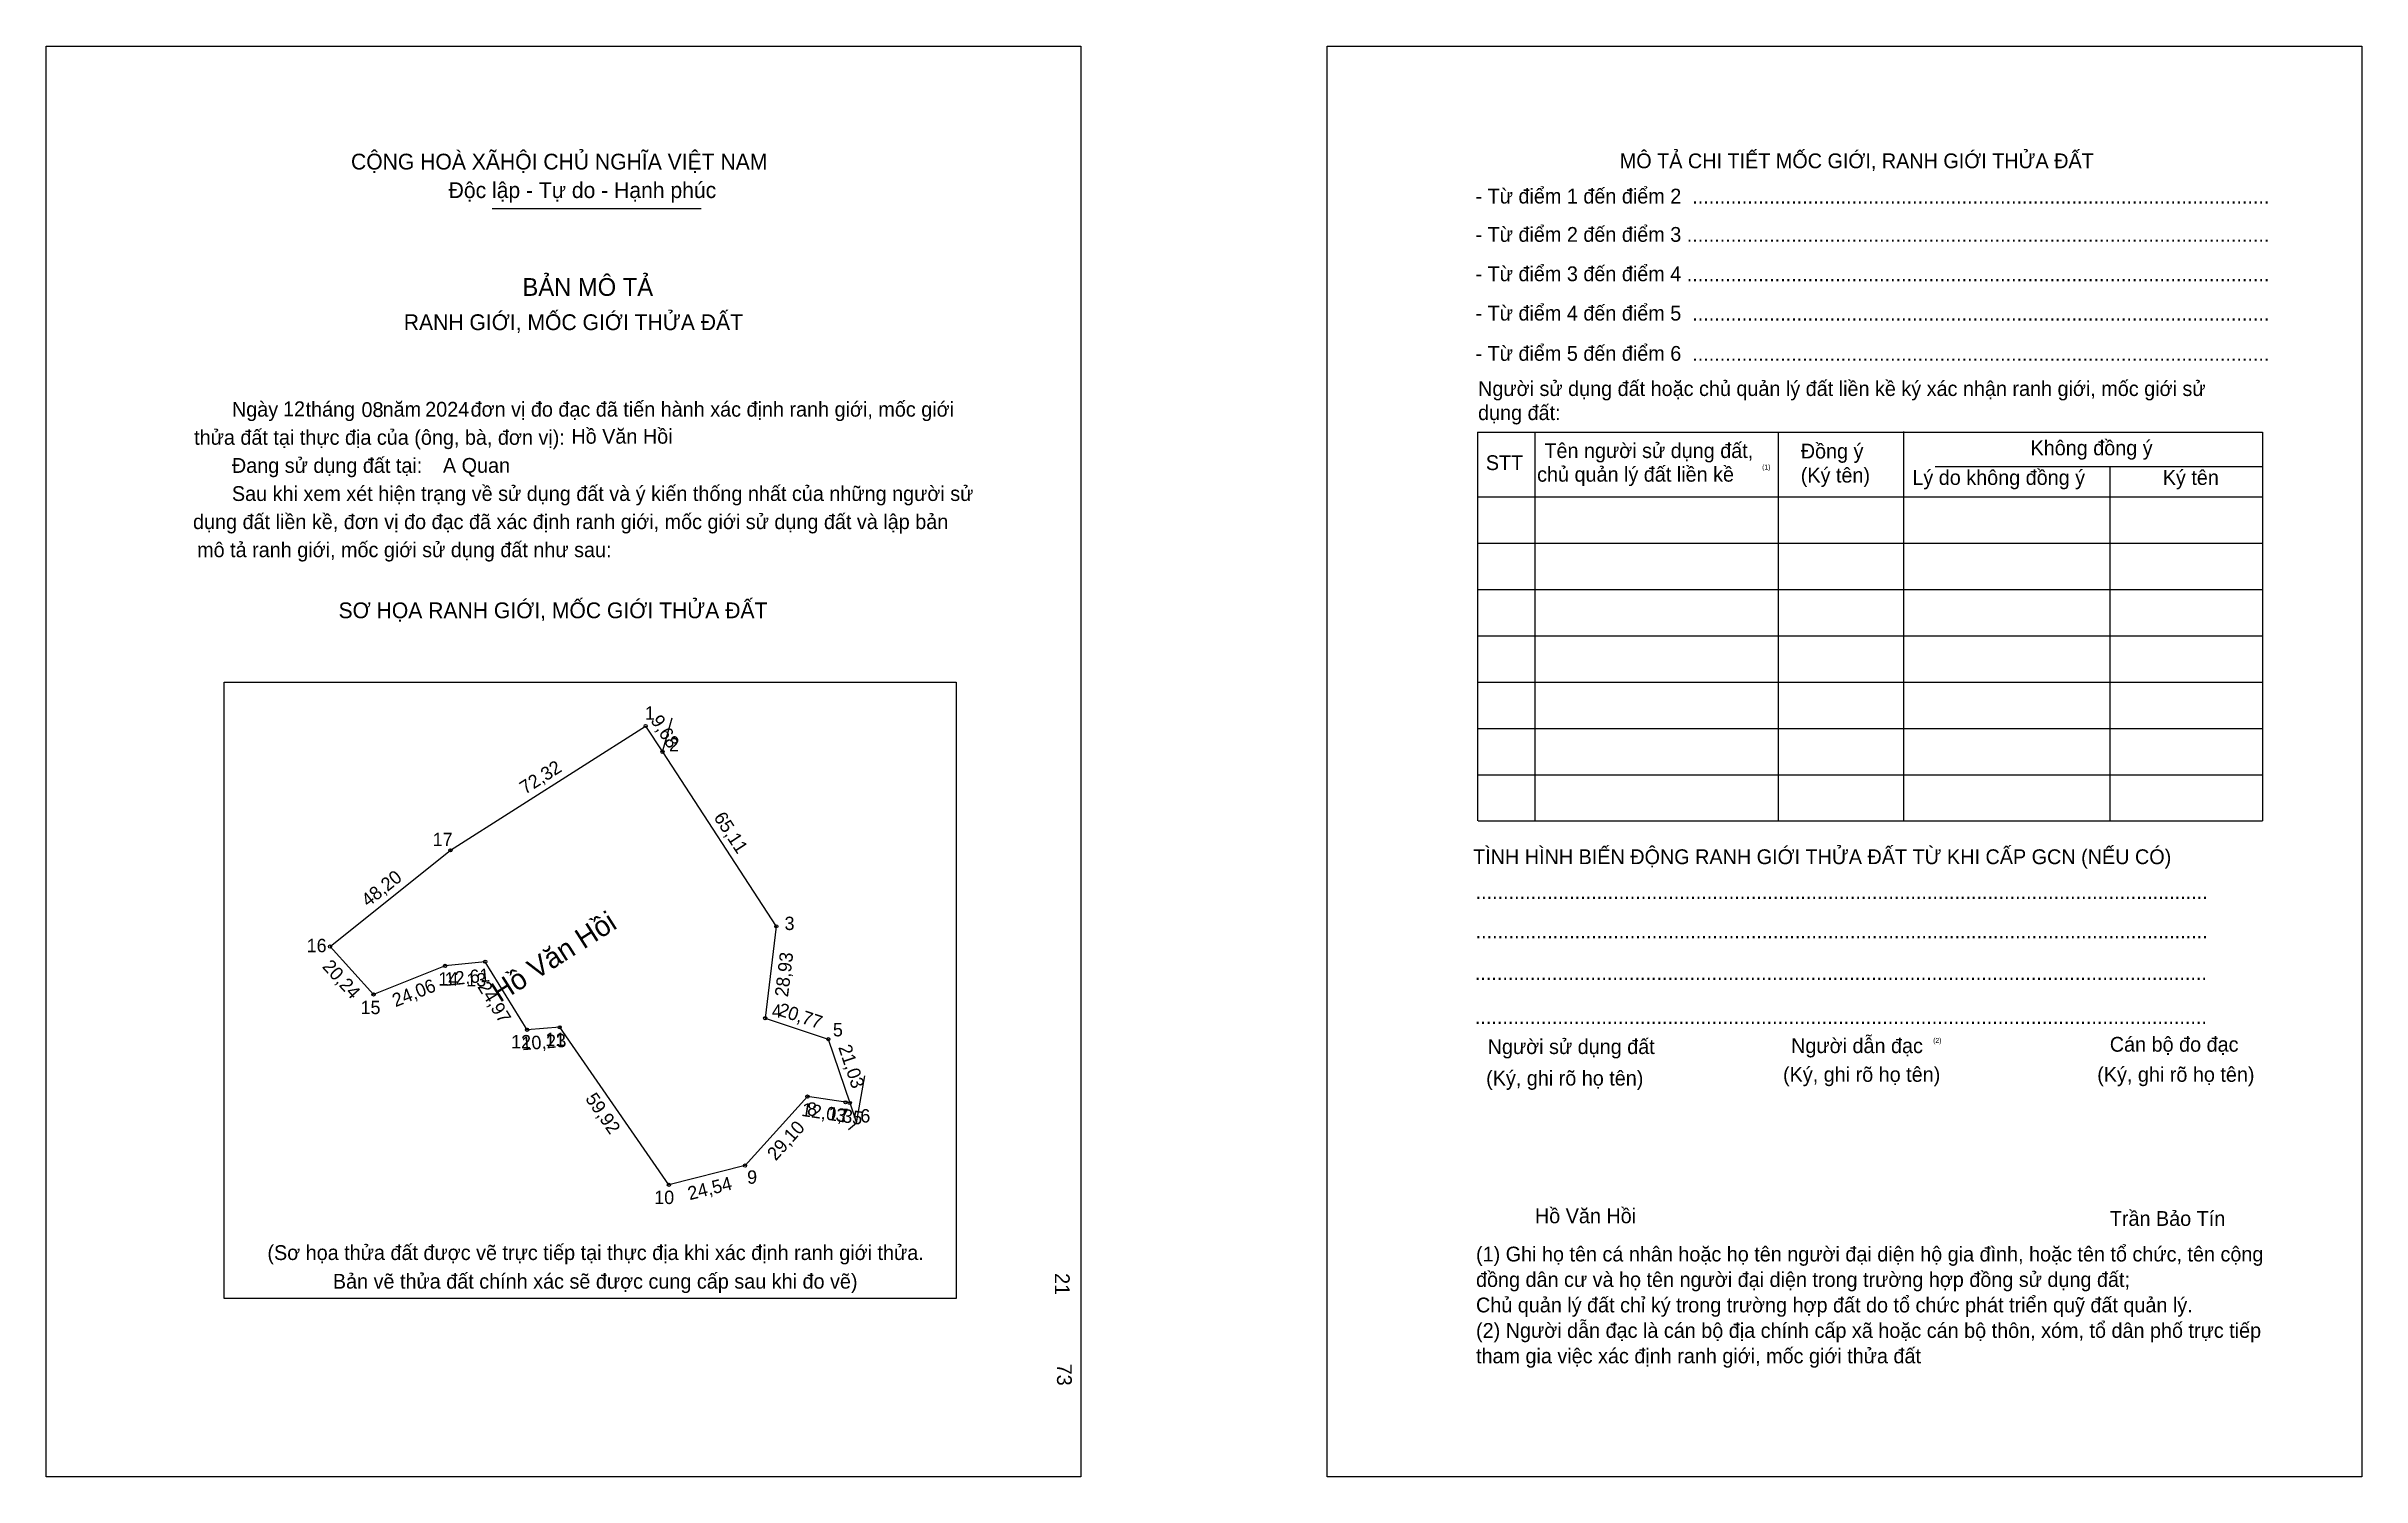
# Model space of a CAD drawing. Extents: x 547273 to 547997, y 1820719 to 1821166.
import ezdxf

# ---------------------------------------------------------------- set-up
doc = ezdxf.new("R2010")
doc.units = 0
for name, color, linetype in [('bmtKhungInTrang1', 7, 'Continuous'), ('bmtKhungInTrang2', 7, 'Continuous'), ('bmtNoiDung', 7, 'Continuous'), ('bmtTemplate', 7, 'Continuous'), ('CanhThua', 7, 'Continuous'), ('ChieuDaiCanhThua', 7, 'Continuous'), ('MocDinhThua', 7, 'Continuous'), ('RauThua', 7, 'Continuous'), ('SoHieuDinhThua', 7, 'Continuous'), ('TenChuSuDung', 7, 'Continuous')]:
    doc.layers.add(name, color=color, linetype=linetype)

msp = doc.modelspace()

# ---------------------------------------------------------------- linework, layer by layer
at = {"layer": 'bmtKhungInTrang1'}
msp.add_lwpolyline([(547272.99, 1821166.06), (547596.32, 1821166.06), (547596.32, 1820718.86), (547272.99, 1820718.86)], close=True, dxfattribs=at)
at = {"layer": 'bmtKhungInTrang2'}
msp.add_lwpolyline([(547673.42, 1821166.06), (547996.75, 1821166.06), (547996.75, 1820718.86), (547673.42, 1820718.86)], close=True, dxfattribs=at)
at = {"layer": 'bmtTemplate'}
for p, q in [((547412.32, 1821115.38), (547477.71, 1821115.38)), ((547738.28, 1821045.44), (547738.28, 1820923.87)), ((547814.34, 1821045.44), (547814.34, 1820923.87)), ((547853.47, 1821045.58), (547853.47, 1820923.87)), ((547965.79, 1821045.44), (547965.79, 1820923.87)), ((547863.4, 1821034.73), (547965.79, 1821034.73)), ((547720.55, 1821025.18), (547965.79, 1821025.18)), ((547720.55, 1821010.7), (547965.79, 1821010.7)), ((547720.55, 1820996.23), (547965.79, 1820996.23)), ((547720.55, 1820981.76), (547965.79, 1820981.76)), ((547720.55, 1820967.28), (547965.79, 1820967.28)), ((547720.55, 1820952.81), (547965.79, 1820952.81)), ((547720.55, 1820938.34), (547965.79, 1820938.34)), ((547720.55, 1820923.87), (547965.79, 1820923.87))]:
    msp.add_line(p, q, dxfattribs=at)
for points in [[(547720.39, 1821045.44), (547965.79, 1821045.44)], [(547720.39, 1821045.44), (547720.39, 1820923.87)], [(547918.06, 1821034.58), (547918.06, 1820923.87)]]:
    msp.add_lwpolyline(points, dxfattribs=at)
msp.add_lwpolyline([(547328.62, 1820774.55), (547328.62, 1820967.27), (547557.4, 1820967.27), (547557.4, 1820774.55)], close=True, dxfattribs=at)
at = {"layer": 'CanhThua'}
for p, q in [((547399.32, 1820914.7), (547460.33, 1820953.55)), ((547460.33, 1820953.55), (547465.61, 1820945.44)), ((547465.61, 1820945.44), (547501.18, 1820890.91)), ((547361.67, 1820884.6), (547399.32, 1820914.7)), ((547501.18, 1820890.91), (547497.72, 1820862.19)), ((547375.3, 1820869.64), (547361.67, 1820884.6)), ((547397.65, 1820878.56), (547375.3, 1820869.64)), ((547410.19, 1820879.86), (547397.65, 1820878.56)), ((547423.27, 1820858.58), (547410.19, 1820879.86)), ((547433.47, 1820859.36), (547423.27, 1820858.58)), ((547467.61, 1820810.11), (547433.47, 1820859.36)), ((547497.72, 1820862.19), (547517.44, 1820855.65)), ((547517.44, 1820855.65), (547524.15, 1820835.71)), ((547510.91, 1820837.71), (547491.4, 1820816.12)), ((547522.81, 1820835.91), (547510.91, 1820837.71)), ((547524.15, 1820835.71), (547522.81, 1820835.91)), ((547491.4, 1820816.12), (547467.61, 1820810.11))]:
    msp.add_line(p, q, dxfattribs=at)
at = {"layer": 'MocDinhThua'}
for centre in [(547460.33, 1820953.55), (547465.61, 1820945.44), (547399.32, 1820914.7), (547361.67, 1820884.6), (547501.18, 1820890.91), (547397.65, 1820878.56), (547410.19, 1820879.86), (547375.3, 1820869.64), (547423.27, 1820858.58), (547433.47, 1820859.36), (547497.72, 1820862.19), (547517.44, 1820855.65), (547510.91, 1820837.71), (547522.81, 1820835.91), (547524.15, 1820835.71), (547491.4, 1820816.12), (547467.61, 1820810.11)]:
    msp.add_circle(centre, 0.502, dxfattribs=at)
at = {"layer": 'RauThua'}
for p, q in [((547465.61, 1820945.44), (547468.6, 1820956.16)), ((547526.22, 1820829.54), (547528.85, 1820844.21)), ((547524.15, 1820835.71), (547526.22, 1820829.54)), ((547524.15, 1820835.71), (547526.22, 1820829.54)), ((547523.73, 1820827.4), (547526.22, 1820829.54))]:
    msp.add_line(p, q, dxfattribs=at)

# ---------------------------------------------------------------- texts
at = {"layer": 'bmtNoiDung'}
for s, p in [('12', (547346.98, 1821050.42)), ('08', (547371.51, 1821050.16)), ('2024', (547391.42, 1821050.27)), ('Hồ Văn Hồi', (547437.12, 1821041.82)), ('A Quan', (547396.98, 1821032.72)), ('Hồ Văn Hồi', (547738.3, 1820798.11))]:
    msp.add_text(s, height=4.626, dxfattribs=at).set_placement(p)
for s, p in [('21', (547588.26, 1820782.51)), ('73', (547588.92, 1820754.2))]:
    msp.add_text(s, height=4.626, rotation=270, dxfattribs=at).set_placement(p)
at = {"layer": 'bmtTemplate'}
for s, height, p in [('CỘNG HOÀ XÃHỘI CHỦ NGHĨA VIỆT NAM', 4.9346, (547368.23, 1821127.54)), ('MÔ TẢ CHI TIẾT MỐC GIỚI, RANH GIỚI THỬA ĐẤT', 4.6244, (547764.84, 1821127.94)), ('Độc lập - Tự do - Hạnh phúc', 4.9346, (547398.75, 1821118.62)), ('- Từ điểm 1 đến điểm 2  .........................................................................................................', 4.62444, (547719.76, 1821116.91)), ('- Từ điểm 2 đến điểm 3 ..........................................................................................................', 4.62444, (547719.76, 1821104.93)), ('BẢN MÔ TẢ', 5.551, (547421.84, 1821088.04)), ('- Từ điểm 3 đến điểm 4 ..........................................................................................................', 4.62444, (547719.76, 1821092.62)), ('RANH GIỚI, MỐC GIỚI THỬA ĐẤT', 4.9346, (547384.73, 1821077.33)), ('- Từ điểm 4 đến điểm 5  .........................................................................................................', 4.62444, (547719.76, 1821080.32)), ('- Từ điểm 5 đến điểm 6  .........................................................................................................', 4.62444, (547719.76, 1821067.73)), ('Người sử dụng đất hoặc chủ quản lý đất liền kề ký xác nhận ranh giới, mốc giới sử', 4.6244, (547720.55, 1821056.73)), ('Ngày     tháng     năm         đơn vị đo đạc đã tiến hành xác định ranh giới, mốc giới ', 4.6262, (547331.01, 1821050.27)), ('dụng đất:', 4.624, (547720.55, 1821049.2)), ('thửa đất tại thực địa của (ông, bà, đơn vị):', 4.6262, (547319.21, 1821041.48)), ('Đang sử dụng đất tại:', 4.6262, (547331.01, 1821032.7)), ('STT', 4.624, (547722.97, 1821033.57)), ('Tên người sử dụng đất,', 4.6244, (547741.27, 1821037.34)), ('Đồng ý', 4.624, (547821.41, 1821037.19)), ('Không đồng ý', 4.6244, (547893.23, 1821038.2)), ('chủ quản lý đất liền kề', 4.6244, (547739, 1821029.94)), ('(1)', 1.542, (547809.33, 1821033.74)), ('(Ký tên)', 4.624, (547821.41, 1821029.67)), ('Lý do không đồng ý', 4.6244, (547856.3, 1821028.94)), ('Ký tên', 4.624, (547934.56, 1821028.94)), ('Sau khi xem xét hiện trạng về sử dụng đất và ý kiến thống nhất của những người sử ', 4.6262, (547331.01, 1821023.91)), ('dụng đất liền kề, đơn vị đo đạc đã xác định ranh giới, mốc giới sử dụng đất và lập bản', 4.6262, (547318.86, 1821015.12)), ('mô tả ranh giới, mốc giới sử dụng đất như sau:', 4.6262, (547320.14, 1821006.34)), ('SƠ HỌA RANH GIỚI, MỐC GIỚI THỬA ĐẤT', 4.9346, (547364.34, 1820987.25)), ('TÌNH HÌNH BIẾN ĐỘNG RANH GIỚI THỬA ĐẤT TỪ KHI CẤP GCN (NẾU CÓ)', 4.6244, (547718.99, 1820910.37)), ('.....................................................................................................................................', 4.63138, (547719.76, 1820899.49)), ('.....................................................................................................................................', 4.63138, (547719.76, 1820887.18)), ('.....................................................................................................................................', 4.63138, (547719.53, 1820874.16)), ('.....................................................................................................................................', 4.63138, (547719.53, 1820860.41)), ('Người sử dụng đất', 4.6244, (547723.54, 1820851)), ('Người dẫn đạc', 4.6244, (547818.39, 1820851.29)), ('(2)', 1.542, (547862.8, 1820854.48)), ('Cán bộ đo đạc', 4.6244, (547918.01, 1820851.73)), ('(Ký, ghi rõ họ tên)', 4.6244, (547723.06, 1820841.16)), ('(Ký, ghi rõ họ tên)', 4.6244, (547815.87, 1820842.32)), ('(Ký, ghi rõ họ tên)', 4.6244, (547914.08, 1820842.32)), ('Trần Bảo Tín', 4.6244, (547918.01, 1820797.28)), ('(Sơ họa thửa đất được vẽ trực tiếp tại thực địa khi xác định ranh giới thửa.', 4.6262, (547342.11, 1820786.6)), ('(1) Ghi họ tên cá nhân hoặc họ tên người đại diện hộ gia đình, hoặc tên tổ chức, tên cộng', 4.6244, (547719.9, 1820786.15)), ('Bản vẽ thửa đất chính xác sẽ được cung cấp sau khi đo vẽ)', 4.6262, (547362.57, 1820777.65)), ('đồng dân cư và họ tên người đại diện trong trường hợp đồng sử dụng đất;', 4.6244, (547719.9, 1820778.19)), ('Chủ quản lý đất chỉ ký trong trường hợp đất do tổ chức phát triển quỹ đất quản lý.', 4.6244, (547719.9, 1820770.23)), ('(2) Người dẫn đạc là cán bộ địa chính cấp xã hoặc cán bộ thôn, xóm, tổ dân phố trực tiếp', 4.6244, (547719.9, 1820762.27)), ('tham gia việc xác định ranh giới, mốc giới thửa đất', 4.6244, (547719.9, 1820754.31))]:
    msp.add_text(s, height=height, dxfattribs=at).set_placement(p)
at = {"layer": 'ChieuDaiCanhThua'}
for s, rotation, p in [('9,68', 303.11522, (547461.69, 1820955.28)), ('72,32', 32.48857, (547422.67, 1820932.05)), ('65,11', 303.11256, (547481.45, 1820924.98)), ('48,20', 38.63994, (547373.6, 1820896.81)), ('20,24', 312.33216, (547359.03, 1820878.19)), ('12,61', 5.91175, (547397.84, 1820872.27)), ('28,93', 83.14323, (547504.82, 1820868.68)), ('24,06', 21.751, (547382.14, 1820865.62)), ('24,97', 301.57834, (547407.64, 1820872.04)), ('20,77', 341.64356, (547501.43, 1820863.16)), ('10,23', 4.38926, (547421.7, 1820852.17)), ('21,03', 288.59344, (547520.49, 1820853.14)), ('59,92', 304.72702, (547441.31, 1820837.04)), ('12,03', 351.39248, (547508.83, 1820831.69)), ('1,35', 351.4148, (547517.04, 1820830.44)), ('29,10', 47.89877, (547501, 1820817.4)), ('24,54', 14.16875, (547474.1, 1820805.29))]:
    msp.add_text(s, height=4.179, rotation=rotation, dxfattribs=at).set_placement(p)
at = {"layer": 'SoHieuDinhThua'}
for s, height, p in [('1', 4.18, (547460.12, 1820955.54)), ('2', 4.18, (547467.65, 1820945.64)), ('17', 4.179, (547393.78, 1820916.01)), ('3', 4.18, (547503.76, 1820889.77)), ('16', 4.179, (547354.39, 1820882.84)), ('14', 4.179, (547395.54, 1820872.41)), ('13', 4.179, (547404.3, 1820872.14)), ('15', 4.179, (547371.23, 1820863.48)), ('4', 4.18, (547499.77, 1820862.34)), ('12', 4.179, (547418.28, 1820852.77)), ('11', 4.179, (547428.97, 1820853.5)), ('5', 4.18, (547518.88, 1820856.52)), ('8', 4.18, (547510.82, 1820831.69)), ('7', 4.18, (547520.69, 1820829.69)), ('6', 4.18, (547527.46, 1820829.59)), ('9', 4.18, (547492.06, 1820810.45)), ('10', 4.179, (547463.03, 1820804.11))]:
    msp.add_text(s, height=height, dxfattribs=at).set_placement(p)
at = {"layer": 'TenChuSuDung'}
msp.add_text('Hồ Văn Hồi', height=6.424, rotation=32.48857, dxfattribs=at).set_placement((547414.77, 1820866.96))

doc.saveas('drawing.dxf')
